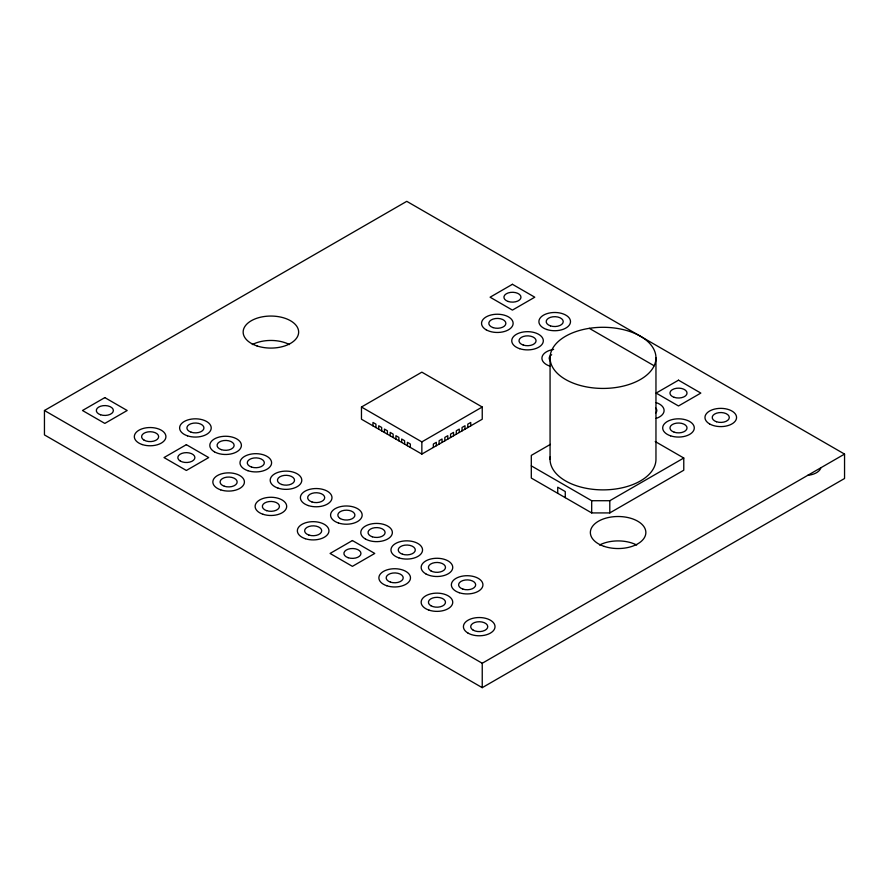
<?xml version="1.0" encoding="UTF-8"?>
<svg xmlns="http://www.w3.org/2000/svg" width="889" height="889" viewBox="0 0 889 889"><rect width="100%" height="100%" fill="white"/><g stroke="black" fill="none" stroke-linecap="round" stroke-linejoin="round"><path stroke-width="1.33" d="M820.747 467.825L820.558 468.647A15.802 9.123 0 0 1 809.39 475.104L807.968 475.204M44.45 410.507L406.762 201.336L844.55 454.09L844.55 478.493L482.238 687.664L44.45 434.91L44.45 410.507L482.238 663.261L844.55 454.09M361.467 407.018L421.853 372.158L482.238 407.018L482.238 419.219L421.853 454.09L361.467 419.219L361.467 407.018L421.853 441.889L482.238 407.018M550.391 444.378L531.3 455.39L531.3 478.06L591.685 512.92L609.798 512.92L683.774 470.214L683.774 458.013L655.226 441.533M531.3 465.858L591.685 500.718L609.798 500.718L683.774 458.013M589.307 328.341L654.148 365.779M655.96 357.867A52.951 30.57 0 0 1 576.539 384.337A52.951 30.57 0 0 1 576.539 331.386A52.951 30.57 0 0 1 655.96 357.867L655.96 459.313A52.951 30.57 0 0 1 600.708 489.85A52.951 30.57 0 0 1 550.269 456.657M609.798 500.718L609.798 512.92M591.685 500.718L591.685 512.92M565.271 497.662L565.271 491.561L557.725 487.205L557.725 493.306M550.069 357.867L550.069 459.313M482.238 663.261L482.238 687.664M470.737 425.864L470.737 422.453L467.781 424.153L467.781 427.576M465.003 429.176L465.003 425.764L462.047 427.465L462.047 430.887M459.269 432.487L459.269 429.076L456.301 430.776L456.301 434.199M453.523 435.799L453.523 432.387L450.567 434.099L450.567 437.51M447.789 439.11L447.789 435.699L444.833 437.41L444.833 440.822M442.055 442.422L442.055 439.01L439.099 440.722L439.099 444.133M436.321 445.733L436.321 442.322L433.354 444.033L433.354 447.445M421.853 441.889L421.853 454.09M410.351 447.445L410.351 444.033L407.395 442.322L407.395 445.733M404.617 444.133L404.617 440.722L401.661 439.01L401.661 442.422M398.883 440.822L398.883 437.41L395.916 435.699L395.916 439.11M393.138 437.51L393.138 434.099L390.182 432.387L390.182 435.799M387.404 434.199L387.404 430.776L384.448 429.076L384.448 432.487M381.67 430.887L381.67 427.465L378.714 425.764L378.714 429.176M375.936 427.576L375.936 424.153L372.969 422.453L372.969 425.864M252.32 344.565A27.759 16.024 0 0 1 289.47 344.565M599.53 545.024A27.759 16.024 0 0 1 636.68 545.024M656.193 402.606A15.802 9.123 0 0 1 656.193 418.408M655.693 408.04A8.534 4.934 0 0 1 655.693 412.974M550.324 360.678A8.534 4.934 0 0 1 551.68 354.733M549.824 366.112A15.802 9.123 0 0 1 542.057 357.022A15.802 9.123 0 0 1 553.636 349.399M104.835 397.605L82.488 410.507L104.835 423.408L127.183 410.507L104.835 397.605M186.357 444.678L164.009 457.568L186.357 470.47L208.693 457.568L186.357 444.678M512.431 284.302L490.095 297.204L512.431 310.105L534.778 297.204L512.431 284.302M352.411 540.545L330.075 553.447L352.411 566.349L374.758 553.447L352.411 540.545M678.496 380.181L656.149 393.082L678.496 405.973L700.832 393.082L678.496 380.181M221.339 449.645A8.534 4.934 0 0 0 234.14 445.367A8.534 4.934 0 0 0 221.339 441.1A8.534 4.934 0 0 0 221.339 449.645M493.062 327.619A8.534 4.934 0 0 0 505.874 323.352A8.534 4.934 0 0 0 493.062 319.084A8.534 4.934 0 0 0 493.062 327.619M251.531 467.069A8.534 4.934 0 0 0 264.333 462.802A8.534 4.934 0 0 0 251.531 458.535A8.534 4.934 0 0 0 251.531 467.069M281.724 484.505A8.534 4.934 0 0 0 294.526 480.238A8.534 4.934 0 0 0 281.724 475.959A8.534 4.934 0 0 0 281.724 484.505M311.917 501.941A8.534 4.934 0 0 0 324.718 497.662A8.534 4.934 0 0 0 311.917 493.395A8.534 4.934 0 0 0 311.917 501.941M340.331 518.587A8.534 4.934 0 0 0 354.622 516.376A8.534 4.934 0 0 0 344.165 510.33A8.534 4.934 0 0 0 340.331 518.587M372.302 536.8A8.534 4.934 0 0 0 385.104 532.533A8.534 4.934 0 0 0 372.302 528.255A8.534 4.934 0 0 0 372.302 536.8M257.021 345.943A27.759 16.024 0 0 0 298.648 332.064A27.759 16.024 0 0 0 257.021 318.195A27.759 16.024 0 0 0 257.021 345.943M402.495 554.225A8.534 4.934 0 0 0 415.296 549.958A8.534 4.934 0 0 0 402.495 545.69A8.534 4.934 0 0 0 402.495 554.225M430.909 570.882A8.534 4.934 0 0 0 445.2 568.671A8.534 4.934 0 0 0 434.743 562.626A8.534 4.934 0 0 0 430.909 570.882M604.231 546.402A27.759 16.024 0 0 0 645.859 532.533A27.759 16.024 0 0 0 604.231 518.654A27.759 16.024 0 0 0 604.231 546.402M462.869 589.096A8.534 4.934 0 0 0 475.682 584.818A8.534 4.934 0 0 0 462.869 580.55A8.534 4.934 0 0 0 462.869 589.096M100.568 414.774A8.534 4.934 0 0 0 113.37 410.507A8.534 4.934 0 0 0 100.568 406.24A8.534 4.934 0 0 0 100.568 414.774M144.085 440.144A8.534 4.934 0 0 0 158.375 437.933A8.534 4.934 0 0 0 147.918 431.898A8.534 4.934 0 0 0 144.085 440.144M180.311 461.058A8.534 4.934 0 0 0 194.602 458.846A8.534 4.934 0 0 0 184.145 452.812A8.534 4.934 0 0 0 180.311 461.058M523.254 345.054A8.534 4.934 0 0 0 536.067 340.787A8.534 4.934 0 0 0 523.254 336.509A8.534 4.934 0 0 0 523.254 345.054M224.35 486.25A8.534 4.934 0 0 0 237.163 481.982A8.534 4.934 0 0 0 224.35 477.704A8.534 4.934 0 0 0 224.35 486.25M266.622 510.653A8.534 4.934 0 0 0 279.435 506.386A8.534 4.934 0 0 0 266.622 502.107A8.534 4.934 0 0 0 266.622 510.653M308.894 535.056A8.534 4.934 0 0 0 321.707 530.789A8.534 4.934 0 0 0 308.894 526.51A8.534 4.934 0 0 0 308.894 535.056M348.144 557.714A8.534 4.934 0 0 0 360.956 553.447A8.534 4.934 0 0 0 348.144 549.18A8.534 4.934 0 0 0 348.144 557.714M390.415 582.117A8.534 4.934 0 0 0 403.217 577.85A8.534 4.934 0 0 0 390.415 573.583A8.534 4.934 0 0 0 390.415 582.117M430.909 605.742A8.534 4.934 0 0 0 445.2 603.531A8.534 4.934 0 0 0 434.743 597.497A8.534 4.934 0 0 0 430.909 605.742M473.181 630.145A8.534 4.934 0 0 0 487.472 627.934A8.534 4.934 0 0 0 477.015 621.9A8.534 4.934 0 0 0 473.181 630.145M674.218 397.35A8.534 4.934 0 0 0 687.03 393.082A8.534 4.934 0 0 0 674.218 388.804A8.534 4.934 0 0 0 674.218 397.35M546.802 329.508A15.802 9.123 0 0 0 570.505 321.607A15.802 9.123 0 0 0 546.802 313.706A15.802 9.123 0 0 0 546.802 329.508M550.435 325.874A8.534 4.934 0 0 0 563.237 321.607A8.534 4.934 0 0 0 550.435 317.34A8.534 4.934 0 0 0 550.435 325.874M486.161 329.797A15.802 9.123 0 0 0 512.597 325.707A15.802 9.123 0 0 0 493.251 314.539A15.802 9.123 0 0 0 486.161 329.797M670.595 435.843A15.802 9.123 0 0 0 694.287 427.942A15.802 9.123 0 0 0 670.595 420.041A15.802 9.123 0 0 0 670.595 435.843M674.218 432.21A8.534 4.934 0 0 0 687.03 427.942A8.534 4.934 0 0 0 674.218 423.675A8.534 4.934 0 0 0 674.218 432.21M519.632 348.677A15.802 9.123 0 0 0 543.323 340.787A15.802 9.123 0 0 0 519.632 332.886A15.802 9.123 0 0 0 519.632 348.677M709.589 423.931A15.802 9.123 0 0 0 736.025 419.841A15.802 9.123 0 0 0 716.667 408.673A15.802 9.123 0 0 0 709.589 423.931M508.164 301.471A8.534 4.934 0 0 0 520.976 297.204A8.534 4.934 0 0 0 508.164 292.937A8.534 4.934 0 0 0 508.164 301.471M191.146 432.21A8.534 4.934 0 0 0 203.948 427.942A8.534 4.934 0 0 0 191.146 423.675A8.534 4.934 0 0 0 191.146 432.21M187.512 435.843A15.802 9.123 0 0 0 211.215 427.942A15.802 9.123 0 0 0 187.512 420.041A15.802 9.123 0 0 0 187.512 435.843M214.438 451.823A15.802 9.123 0 0 0 240.863 447.734A15.802 9.123 0 0 0 221.517 436.566A15.802 9.123 0 0 0 214.438 451.823M247.898 470.703A15.802 9.123 0 0 0 271.601 462.802A15.802 9.123 0 0 0 247.898 454.901A15.802 9.123 0 0 0 247.898 470.703M716.49 421.753A8.534 4.934 0 0 0 729.302 417.486A8.534 4.934 0 0 0 716.49 413.207A8.534 4.934 0 0 0 716.49 421.753M278.09 488.139A15.802 9.123 0 0 0 301.793 480.238A15.802 9.123 0 0 0 278.09 472.337A15.802 9.123 0 0 0 278.09 488.139M308.283 505.563A15.802 9.123 0 0 0 331.986 497.662A15.802 9.123 0 0 0 308.283 489.761A15.802 9.123 0 0 0 308.283 505.563M425.775 573.838A15.802 9.123 0 0 0 452.212 569.749A15.802 9.123 0 0 0 432.865 558.581A15.802 9.123 0 0 0 425.775 573.838M338.476 522.999A15.802 9.123 0 0 0 362.167 515.098A15.802 9.123 0 0 0 338.476 507.197A15.802 9.123 0 0 0 338.476 522.999M365.401 538.978A15.802 9.123 0 0 0 391.827 534.889A15.802 9.123 0 0 0 372.48 523.721A15.802 9.123 0 0 0 365.401 538.978M398.861 557.859A15.802 9.123 0 0 0 422.553 549.958A15.802 9.123 0 0 0 398.861 542.057A15.802 9.123 0 0 0 398.861 557.859M459.246 592.719A15.802 9.123 0 0 0 482.938 584.818A15.802 9.123 0 0 0 459.246 576.928A15.802 9.123 0 0 0 459.246 592.719M142.229 444.556A15.802 9.123 0 0 0 165.921 436.655A15.802 9.123 0 0 0 142.229 428.754A15.802 9.123 0 0 0 142.229 444.556M220.728 489.872A15.802 9.123 0 0 0 244.419 481.982A15.802 9.123 0 0 0 220.728 474.081A15.802 9.123 0 0 0 220.728 489.872M263 514.275A15.802 9.123 0 0 0 286.691 506.386A15.802 9.123 0 0 0 263 498.485A15.802 9.123 0 0 0 263 514.275M305.26 538.69A15.802 9.123 0 0 0 328.963 530.789A15.802 9.123 0 0 0 305.26 522.888A15.802 9.123 0 0 0 305.26 538.69M429.054 610.154A15.802 9.123 0 0 0 452.745 602.253A15.802 9.123 0 0 0 429.054 594.352A15.802 9.123 0 0 0 429.054 610.154M468.047 633.112A15.802 9.123 0 0 0 494.484 629.023A15.802 9.123 0 0 0 475.137 617.844A15.802 9.123 0 0 0 468.047 633.112M386.782 585.751A15.802 9.123 0 0 0 410.485 577.85A15.802 9.123 0 0 0 386.782 569.949A15.802 9.123 0 0 0 386.782 585.751"/></g></svg>
